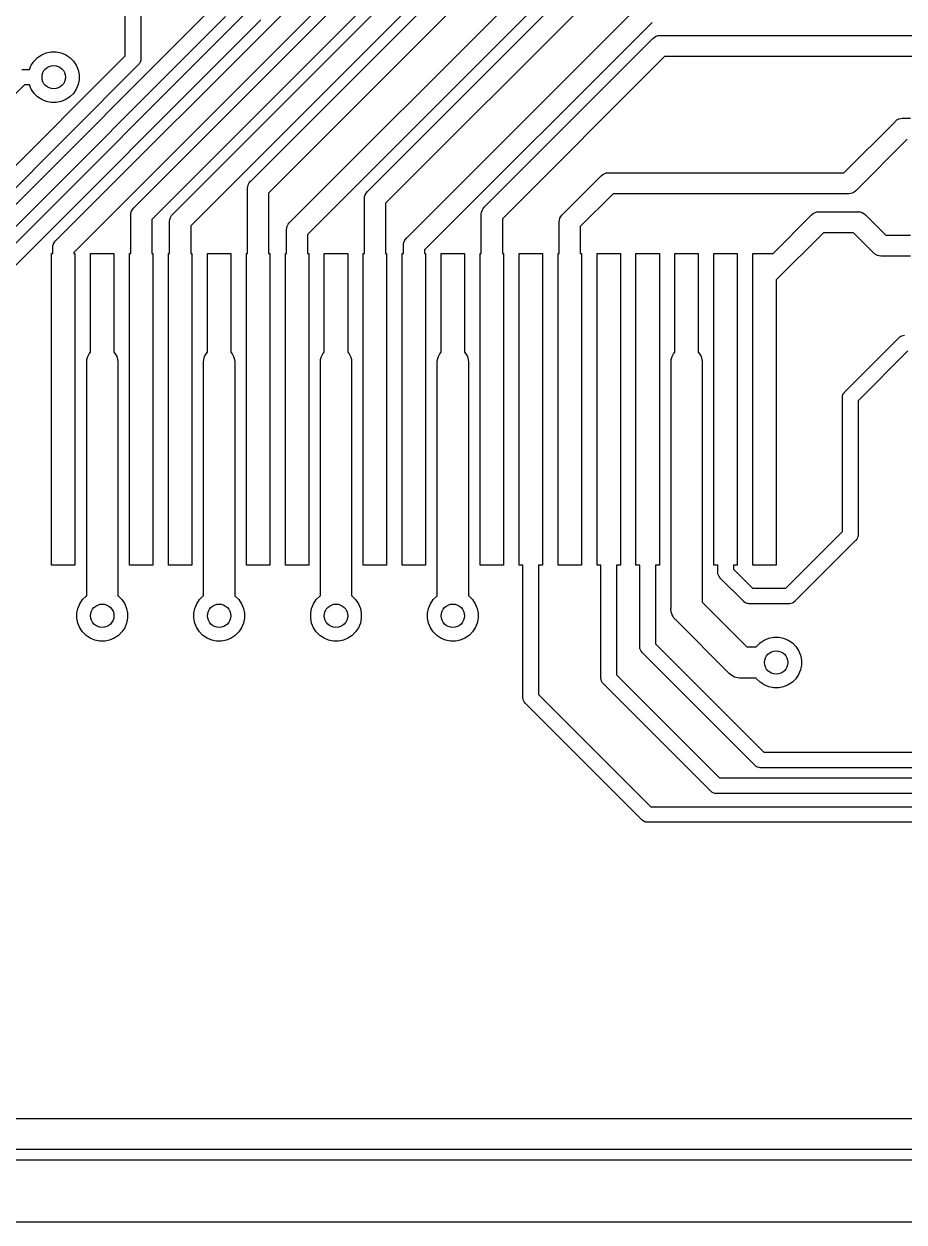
# Model space of a CAD drawing. Extents: x 1 to 84, y 1 to 137.
# Drawn here: x 39 to 50.29, y 1.47 to 16.84 of the extents above; entities that cross this region are included whole.
import ezdxf

# ---------------------------------------------------------------- set-up
doc = ezdxf.new("R2010")
doc.units = 0
doc.layers.add('BLACK', color=7, linetype='CONTINUOUS')

msp = doc.modelspace()

# ---------------------------------------------------------------- linework, layer by layer
at = {"layer": 'BLACK', "linetype": 'CONTINUOUS'}
for p, q in [((39.4092, 14.0698), (50.1302, 24.7908)), ((50.2863, 24.565), (39.635, 13.9137)), ((40.4092, 14.49), (49.21, 23.2908)), ((49.3661, 23.065), (40.635, 14.3339)), ((40.9092, 14.4101), (48.8599, 22.3608)), ((49.0159, 22.135), (41.135, 14.2541)), ((41.9092, 14.8303), (47.9697, 20.8908)), ((48.1258, 20.665), (42.135, 14.6742)), ((40.2948, 16.4362), (40.2948, 19.5103)), ((40.4948, 19.5103), (40.4948, 16.3997)), ((42.4092, 14.3001), (47.4999, 19.3908)), ((47.6559, 19.165), (42.635, 14.1441)), ((43.4092, 14.7001), (47.5998, 18.8908)), ((47.7559, 18.665), (43.635, 14.5441)), ((43.9092, 14.1001), (46.8999, 17.0908)), ((37.6586, 13.3), (41.4147, 17.0561)), ((37.7586, 12.9), (41.8697, 17.0111)), ((41.5819, 16.9405), (37.7742, 13.1328)), ((42.0369, 16.8955), (37.8742, 12.7328)), ((47.0559, 16.865), (44.135, 13.9441)), ((44.9092, 14.5001), (47.0615, 16.6524)), ((47.0615, 16.6524), (47.0657, 16.6575)), ((47.0657, 16.6575), (47.0862, 16.6744)), ((47.0862, 16.6744), (47.1097, 16.6869)), ((47.1097, 16.6869), (47.1351, 16.6947)), ((47.1351, 16.6947), (47.155, 16.6966)), ((47.155, 16.6966), (47.1616, 16.6973)), ((47.155, 16.6966), (47.155, 16.6966)), ((47.1616, 16.6973), (47.1682, 16.6966)), ((47.1682, 16.6966), (53.5443, 16.6966)), ((39.2227, 16.4496), (39.2819, 16.4741)), ((39.2819, 16.4741), (39.3447, 16.4866)), ((39.3447, 16.4866), (39.4087, 16.4866)), ((39.4087, 16.4866), (39.4715, 16.4741)), ((39.4715, 16.4741), (39.5306, 16.4496)), ((37.5586, 13.7), (40.2948, 16.4362)), ((40.462, 16.3206), (37.6742, 13.5328)), ((39.0663, 16.2616), (39.0887, 16.3155)), ((39.0887, 16.3155), (39.1242, 16.3688)), ((39.1242, 16.3688), (39.1695, 16.414)), ((39.1695, 16.414), (39.2227, 16.4496)), ((39.5306, 16.4496), (39.5839, 16.414)), ((39.5839, 16.414), (39.6291, 16.3688)), ((39.6291, 16.3688), (39.6647, 16.3155)), ((39.6647, 16.3155), (39.6892, 16.2564)), ((40.4658, 16.3237), (40.462, 16.3206)), ((40.4783, 16.339), (40.4658, 16.3237)), ((40.4876, 16.3562), (40.4783, 16.339)), ((40.4933, 16.3752), (40.4876, 16.3563)), ((40.4876, 16.3563), (40.4876, 16.3562)), ((40.4935, 16.377), (40.4933, 16.3752)), ((40.4948, 16.3899), (40.4935, 16.377)), ((40.4948, 16.3997), (40.4953, 16.3948)), ((40.4953, 16.3948), (40.4948, 16.3899)), ((40.4948, 16.3899), (40.4948, 16.3899)), ((47.2175, 16.4266), (45.135, 14.3441)), ((53.495, 16.4266), (47.2175, 16.4266)), ((38.9665, 16.2616), (39.0663, 16.2616)), ((39.6892, 16.2564), (39.7017, 16.1936)), ((39.7017, 16.1936), (39.7017, 16.1296)), ((39.003, 16.0616), (38.5534, 15.612)), ((39.0663, 16.0616), (39.003, 16.0616)), ((39.0887, 16.0076), (39.0663, 16.0616)), ((39.1242, 15.9544), (39.0887, 16.0076)), ((39.6647, 16.0076), (39.6291, 15.9544)), ((39.6892, 16.0668), (39.6647, 16.0076)), ((39.7017, 16.1296), (39.6892, 16.0668)), ((39.1695, 15.9091), (39.1242, 15.9544)), ((39.2227, 15.8736), (39.1695, 15.9091)), ((39.2819, 15.8491), (39.2227, 15.8736)), ((39.3447, 15.8366), (39.2819, 15.8491)), ((39.4087, 15.8366), (39.3447, 15.8366)), ((39.4715, 15.8491), (39.4087, 15.8366)), ((39.5306, 15.8736), (39.4715, 15.8491)), ((39.5839, 15.9091), (39.5306, 15.8736)), ((39.6291, 15.9544), (39.5839, 15.9091)), ((49.5191, 14.935), (50.1749, 15.5908)), ((50.1749, 15.5908), (50.1791, 15.5959)), ((50.1791, 15.5959), (50.1996, 15.6128)), ((50.1996, 15.6128), (50.2231, 15.6253)), ((50.2231, 15.6253), (50.2485, 15.633)), ((50.2485, 15.633), (50.2684, 15.635)), ((50.2684, 15.635), (50.275, 15.6357)), ((50.2684, 15.635), (50.2684, 15.635)), ((50.275, 15.6357), (50.2816, 15.635)), ((50.2816, 15.635), (50.375, 15.635)), ((50.3309, 15.365), (49.6751, 14.7092)), ((46.4246, 14.9128), (46.4423, 14.9222)), ((46.4423, 14.9222), (46.4481, 14.9253)), ((46.4481, 14.9253), (46.4735, 14.933)), ((46.4735, 14.933), (46.4934, 14.935)), ((46.4934, 14.935), (46.5, 14.9357)), ((46.4934, 14.935), (46.4934, 14.935)), ((46.5, 14.9357), (46.5066, 14.935)), ((46.5066, 14.935), (49.5191, 14.935)), ((41.867, 14.7566), (41.8747, 14.782)), ((41.8747, 14.782), (41.8872, 14.8055)), ((41.8872, 14.8055), (41.9041, 14.826)), ((41.9041, 14.826), (41.9092, 14.8303)), ((45.9092, 14.4002), (46.3999, 14.8908)), ((46.3999, 14.8908), (46.4041, 14.8959)), ((46.4041, 14.8959), (46.4246, 14.9128)), ((41.8643, 14.7301), (41.865, 14.7367)), ((41.865, 14.7235), (41.8643, 14.7301)), ((41.865, 14.7368), (41.867, 14.7566)), ((41.865, 14.7367), (41.865, 14.7368)), ((41.865, 13.9), (41.865, 14.7235)), ((42.135, 14.6742), (42.135, 13.9)), ((43.3643, 14.6), (43.365, 14.6066)), ((43.365, 14.6066), (43.367, 14.6265)), ((43.365, 14.6066), (43.365, 14.6066)), ((43.367, 14.6265), (43.3747, 14.6519)), ((43.3747, 14.6519), (43.3872, 14.6754)), ((43.3872, 14.6754), (43.4041, 14.6959)), ((43.4041, 14.6959), (43.4092, 14.7001)), ((46.5559, 14.665), (46.135, 14.2441)), ((49.5684, 14.665), (46.5559, 14.665)), ((49.575, 14.6643), (49.5684, 14.665)), ((49.5816, 14.665), (49.575, 14.6643)), ((49.6015, 14.667), (49.5816, 14.665)), ((49.5816, 14.665), (49.5816, 14.665)), ((49.6269, 14.6747), (49.6015, 14.667)), ((49.6504, 14.6872), (49.6269, 14.6747)), ((49.6709, 14.7041), (49.6504, 14.6872)), ((49.6751, 14.7092), (49.6709, 14.7041)), ((40.3747, 14.4417), (40.3872, 14.4652)), ((40.3872, 14.4652), (40.4041, 14.4857)), ((40.4041, 14.4857), (40.4092, 14.49)), ((43.365, 14.5934), (43.3643, 14.6)), ((43.365, 13.9), (43.365, 14.5934)), ((43.635, 14.5441), (43.635, 13.9)), ((44.8747, 14.4519), (44.8872, 14.4754)), ((44.8872, 14.4754), (44.9041, 14.4959)), ((44.9041, 14.4959), (44.9092, 14.5001)), ((40.3643, 14.3898), (40.365, 14.3964)), ((40.365, 14.3832), (40.3643, 14.3898)), ((40.365, 14.3964), (40.367, 14.4163)), ((40.365, 14.3964), (40.365, 14.3964)), ((40.365, 13.9), (40.365, 14.3832)), ((40.367, 14.4163), (40.3747, 14.4417)), ((40.635, 14.3339), (40.635, 13.9)), ((40.8643, 14.31), (40.867, 14.3364)), ((40.865, 14.3033), (40.8643, 14.31)), ((40.865, 13.9), (40.865, 14.3033)), ((40.867, 14.3364), (40.8747, 14.3619)), ((40.8747, 14.3619), (40.8872, 14.3853)), ((40.8872, 14.3853), (40.8999, 14.4007)), ((40.8999, 14.4007), (40.9041, 14.4059)), ((40.8999, 14.4007), (40.8999, 14.4007)), ((40.9041, 14.4059), (40.9092, 14.4101)), ((42.4041, 14.2959), (42.4092, 14.3001)), ((44.8643, 14.4), (44.865, 14.4066)), ((44.865, 14.3934), (44.8643, 14.4)), ((44.865, 14.4066), (44.867, 14.4265)), ((44.865, 14.4066), (44.865, 14.4066)), ((44.865, 13.9), (44.865, 14.3934)), ((44.867, 14.4265), (44.8747, 14.4519)), ((45.135, 14.3441), (45.135, 13.9)), ((45.8643, 14.3), (45.865, 14.3066)), ((45.865, 14.2934), (45.8643, 14.3)), ((45.865, 14.3066), (45.867, 14.3265)), ((45.865, 14.3066), (45.865, 14.3066)), ((45.867, 14.3265), (45.8747, 14.3519)), ((45.8747, 14.3519), (45.8872, 14.3754)), ((45.8872, 14.3754), (45.9041, 14.3959)), ((45.9041, 14.3959), (45.9092, 14.4002)), ((48.6091, 13.9), (49.0999, 14.3908)), ((49.0999, 14.3908), (49.1041, 14.3959)), ((49.1041, 14.3959), (49.1246, 14.4128)), ((49.1246, 14.4128), (49.1481, 14.4253)), ((49.1481, 14.4253), (49.1735, 14.433)), ((49.1735, 14.433), (49.1934, 14.435)), ((49.1934, 14.435), (49.2, 14.4357)), ((49.1934, 14.435), (49.1934, 14.435)), ((49.2, 14.4357), (49.2066, 14.435)), ((49.2066, 14.435), (49.6934, 14.435)), ((49.6934, 14.435), (49.7, 14.4357)), ((49.7, 14.4357), (49.7066, 14.435)), ((49.7066, 14.435), (49.7066, 14.435)), ((49.7066, 14.435), (49.7265, 14.433)), ((49.7265, 14.433), (49.7519, 14.4253)), ((49.7519, 14.4253), (49.7754, 14.4128)), ((49.7754, 14.4128), (49.7959, 14.3959)), ((49.7959, 14.3959), (49.8001, 14.3908)), ((49.8001, 14.3908), (50.0559, 14.135)), ((41.135, 14.2541), (41.135, 13.9)), ((42.3643, 14.2), (42.367, 14.2265)), ((42.365, 14.1934), (42.3643, 14.2)), ((42.365, 13.9), (42.365, 14.1934)), ((42.367, 14.2265), (42.3747, 14.2519)), ((42.3747, 14.2519), (42.3872, 14.2754)), ((42.3872, 14.2754), (42.3999, 14.2908)), ((42.3999, 14.2908), (42.4041, 14.2959)), ((42.3999, 14.2908), (42.3999, 14.2908)), ((45.865, 13.9), (45.865, 14.2934)), ((46.135, 14.2441), (46.135, 13.9)), ((49.2559, 14.165), (48.65, 13.5591)), ((49.6441, 14.165), (49.2559, 14.165)), ((49.8999, 13.9092), (49.6441, 14.165)), ((39.3643, 13.9697), (39.367, 13.9961)), ((39.367, 13.9961), (39.3747, 14.0216)), ((39.3747, 14.0216), (39.3872, 14.045)), ((39.3872, 14.045), (39.3999, 14.0604)), ((39.3999, 14.0604), (39.4041, 14.0656)), ((39.3999, 14.0604), (39.3999, 14.0604)), ((39.4041, 14.0656), (39.4092, 14.0698)), ((42.635, 14.1441), (42.635, 13.9)), ((43.8643, 14), (43.865, 14.0066)), ((43.865, 13.9934), (43.8643, 14)), ((43.865, 14.0066), (43.867, 14.0265)), ((43.865, 14.0066), (43.865, 14.0066)), ((43.865, 13.9), (43.865, 13.9934)), ((43.867, 14.0265), (43.8747, 14.0519)), ((43.8747, 14.0519), (43.8872, 14.0754)), ((43.8872, 14.0754), (43.9041, 14.0959)), ((43.9041, 14.0959), (43.9092, 14.1001)), ((50.0559, 14.135), (50.375, 14.135)), ((39.35, 9.9), (39.35, 13.9)), ((39.35, 13.9), (39.365, 13.9)), ((39.365, 13.963), (39.3643, 13.9697)), ((39.365, 13.9), (39.365, 13.963)), ((39.635, 13.9137), (39.635, 13.9)), ((39.635, 13.9), (39.65, 13.9)), ((39.65, 13.9), (39.65, 9.9)), ((39.85, 12.6325), (39.85, 13.9)), ((39.85, 13.9), (40.15, 13.9)), ((40.15, 13.9), (40.15, 12.6325)), ((40.35, 9.9), (40.35, 13.9)), ((40.35, 13.9), (40.365, 13.9)), ((40.635, 13.9), (40.65, 13.9)), ((40.65, 13.9), (40.65, 9.9)), ((40.85, 9.9), (40.85, 13.9)), ((40.85, 13.9), (40.865, 13.9)), ((41.135, 13.9), (41.15, 13.9)), ((41.15, 13.9), (41.15, 9.9)), ((41.35, 12.6325), (41.35, 13.9)), ((41.35, 13.9), (41.65, 13.9)), ((41.65, 13.9), (41.65, 12.6325)), ((41.85, 9.9), (41.85, 13.9)), ((41.85, 13.9), (41.865, 13.9)), ((42.135, 13.9), (42.15, 13.9)), ((42.15, 13.9), (42.15, 9.9)), ((42.35, 9.9), (42.35, 13.9)), ((42.35, 13.9), (42.365, 13.9)), ((42.635, 13.9), (42.65, 13.9)), ((42.65, 13.9), (42.65, 9.9)), ((42.85, 12.6325), (42.85, 13.9)), ((42.85, 13.9), (43.15, 13.9)), ((43.15, 13.9), (43.15, 12.6325)), ((43.35, 9.9), (43.35, 13.9)), ((43.35, 13.9), (43.365, 13.9)), ((43.635, 13.9), (43.65, 13.9)), ((43.65, 13.9), (43.65, 9.9)), ((43.85, 9.9), (43.85, 13.9)), ((43.85, 13.9), (43.865, 13.9)), ((44.135, 13.9441), (44.135, 13.9)), ((44.135, 13.9), (44.15, 13.9)), ((44.15, 13.9), (44.15, 9.9)), ((44.35, 12.6325), (44.35, 13.9)), ((44.35, 13.9), (44.65, 13.9)), ((44.65, 13.9), (44.65, 12.6325)), ((44.85, 9.9), (44.85, 13.9)), ((44.85, 13.9), (44.865, 13.9)), ((45.135, 13.9), (45.15, 13.9)), ((45.15, 13.9), (45.15, 9.9)), ((45.35, 9.9), (45.35, 13.9)), ((45.35, 13.9), (45.65, 13.9)), ((45.65, 13.9), (45.65, 9.9)), ((45.85, 9.9), (45.85, 13.9)), ((45.85, 13.9), (45.865, 13.9)), ((46.135, 13.9), (46.15, 13.9)), ((46.15, 13.9), (46.15, 9.9)), ((46.35, 9.9), (46.35, 13.9)), ((46.35, 13.9), (46.65, 13.9)), ((46.65, 13.9), (46.65, 9.9)), ((46.85, 9.9), (46.85, 13.9)), ((46.85, 13.9), (47.15, 13.9)), ((47.15, 13.9), (47.15, 9.9)), ((47.35, 12.6325), (47.35, 13.9)), ((47.35, 13.9), (47.65, 13.9)), ((47.65, 13.9), (47.65, 12.6325)), ((47.85, 9.9), (47.85, 13.9)), ((47.85, 13.9), (48.15, 13.9)), ((48.15, 13.9), (48.15, 9.9)), ((48.35, 9.9), (48.35, 13.9)), ((48.35, 13.9), (48.6091, 13.9)), ((49.9041, 13.9041), (49.8999, 13.9092)), ((49.9092, 13.8999), (49.9041, 13.9041)), ((49.916, 13.8943), (49.9092, 13.8999)), ((49.9092, 13.8999), (49.9092, 13.8999)), ((49.9246, 13.8872), (49.916, 13.8943)), ((49.9481, 13.8747), (49.9246, 13.8872)), ((49.9735, 13.867), (49.9481, 13.8747)), ((49.9934, 13.865), (49.9735, 13.867)), ((50, 13.8643), (49.9934, 13.865)), ((49.9934, 13.865), (49.9934, 13.865)), ((50.0066, 13.865), (50, 13.8643)), ((50.375, 13.865), (50.0066, 13.865)), ((48.65, 13.5591), (48.65, 9.9)), ((49.5328, 12.1242), (50.2258, 12.8172)), ((50.2258, 12.8172), (50.2289, 12.8211)), ((50.2289, 12.8211), (50.2328, 12.8242)), ((50.2328, 12.8242), (50.237, 12.8277)), ((50.2328, 12.8242), (50.2328, 12.8242)), ((50.237, 12.8277), (50.2442, 12.8335)), ((50.2442, 12.8335), (50.2615, 12.8428)), ((50.2615, 12.8428), (50.2804, 12.8486)), ((50.2804, 12.8486), (50.2951, 12.85)), ((39.8143, 12.5769), (39.8329, 12.6116)), ((39.8329, 12.6116), (39.85, 12.6325)), ((40.15, 12.6325), (40.1671, 12.6117)), ((40.1671, 12.6117), (40.1857, 12.5769)), ((41.3143, 12.5769), (41.3329, 12.6116)), ((41.3329, 12.6116), (41.35, 12.6325)), ((41.65, 12.6325), (41.6671, 12.6117)), ((41.6671, 12.6117), (41.6857, 12.5769)), ((42.8143, 12.5769), (42.8329, 12.6116)), ((42.8329, 12.6116), (42.85, 12.6325)), ((43.15, 12.6325), (43.1671, 12.6117)), ((43.1671, 12.6117), (43.1857, 12.5769)), ((44.3143, 12.5769), (44.3329, 12.6116)), ((44.3329, 12.6116), (44.35, 12.6325)), ((44.65, 12.6325), (44.6671, 12.6117)), ((44.6671, 12.6117), (44.6857, 12.5769)), ((47.3143, 12.5769), (47.3329, 12.6116)), ((47.3329, 12.6116), (47.35, 12.6325)), ((47.65, 12.6325), (47.6671, 12.6117)), ((47.6671, 12.6117), (47.6857, 12.5769)), ((50.3414, 12.65), (49.7, 12.0086)), ((39.8, 12.5098), (39.8029, 12.5392)), ((39.8, 9.50724), (39.8, 12.5098)), ((39.8029, 12.5392), (39.8143, 12.5769)), ((40.1857, 12.5769), (40.1971, 12.5392)), ((40.1971, 12.5392), (40.2, 12.5098)), ((40.2, 12.5098), (40.2, 9.50724)), ((41.3, 12.5098), (41.3029, 12.5392)), ((41.3, 9.50724), (41.3, 12.5098)), ((41.3029, 12.5392), (41.3143, 12.5769)), ((41.6857, 12.5769), (41.6971, 12.5392)), ((41.6971, 12.5392), (41.7, 12.5098)), ((41.7, 12.5098), (41.7, 9.50724)), ((42.8, 12.5098), (42.8029, 12.5392)), ((42.8, 9.50724), (42.8, 12.5098)), ((42.8029, 12.5392), (42.8143, 12.5769)), ((43.1857, 12.5769), (43.1971, 12.5392)), ((43.1971, 12.5392), (43.2, 12.5098)), ((43.2, 12.5098), (43.2, 9.50724)), ((44.3, 12.5098), (44.3029, 12.5392)), ((44.3, 9.50724), (44.3, 12.5098)), ((44.3029, 12.5392), (44.3143, 12.5769)), ((44.6857, 12.5769), (44.6971, 12.5392)), ((44.6971, 12.5392), (44.7, 12.5098)), ((44.7, 12.5098), (44.7, 9.50724)), ((47.3, 12.5098), (47.3029, 12.5392)), ((47.3, 9.3502), (47.3, 12.5098)), ((47.3029, 12.5392), (47.3143, 12.5769)), ((47.6857, 12.5769), (47.6971, 12.5392)), ((47.6971, 12.5392), (47.7, 12.5098)), ((47.7, 12.5098), (47.7, 9.42322)), ((49.4995, 12.05), (49.5, 12.0549)), ((49.5, 12.0451), (49.4995, 12.05)), ((49.5, 12.0549), (49.5014, 12.0696)), ((49.5, 12.0549), (49.5, 12.0549)), ((49.5, 10.33), (49.5, 12.0451)), ((49.5014, 12.0696), (49.5072, 12.0885)), ((49.5072, 12.0885), (49.5165, 12.1058)), ((49.5165, 12.1058), (49.5289, 12.1211)), ((49.5289, 12.1211), (49.5328, 12.1242)), ((49.7, 12.0086), (49.7, 10.2935)), ((48.775, 9.605), (49.5, 10.33)), ((49.6672, 10.2144), (48.8906, 9.43776)), ((49.6711, 10.2175), (49.6672, 10.2144)), ((49.6835, 10.2328), (49.6711, 10.2175)), ((49.6928, 10.2501), (49.6835, 10.2328)), ((49.6986, 10.269), (49.6928, 10.2501)), ((49.7, 10.2837), (49.6986, 10.269)), ((49.7, 10.2935), (49.7005, 10.2886)), ((49.7005, 10.2886), (49.7, 10.2837)), ((49.7, 10.2837), (49.7, 10.2837)), ((39.65, 9.9), (39.35, 9.9)), ((40.65, 9.9), (40.35, 9.9)), ((41.15, 9.9), (40.85, 9.9)), ((42.15, 9.9), (41.85, 9.9)), ((42.65, 9.9), (42.35, 9.9)), ((43.65, 9.9), (43.35, 9.9)), ((44.15, 9.9), (43.85, 9.9)), ((45.15, 9.9), (44.85, 9.9)), ((45.4, 9.9), (45.35, 9.9)), ((45.4, 8.20491), (45.4, 9.9)), ((45.65, 9.9), (45.6, 9.9)), ((45.6, 9.9), (45.6, 8.24142)), ((46.15, 9.9), (45.85, 9.9)), ((46.4, 9.9), (46.35, 9.9)), ((46.4, 8.4549), (46.4, 9.9)), ((46.65, 9.9), (46.6, 9.9)), ((46.6, 9.9), (46.6, 8.49142)), ((46.9, 9.9), (46.85, 9.9)), ((46.9, 8.85491), (46.9, 9.9)), ((47.15, 9.9), (47.1, 9.9)), ((47.1, 9.9), (47.1, 8.89142)), ((47.9, 9.9), (47.85, 9.9)), ((47.9, 9.81302), (47.9, 9.9)), ((48.15, 9.9), (48.1, 9.9)), ((48.1, 9.9), (48.1, 9.84955)), ((48.1, 9.84955), (48.3445, 9.605)), ((48.65, 9.9), (48.35, 9.9)), ((47.8995, 9.80813), (47.9, 9.81302)), ((47.9, 9.80323), (47.8995, 9.80813)), ((47.9, 9.80322), (47.9, 9.80323)), ((47.9014, 9.78852), (47.9, 9.80322)), ((47.9072, 9.76967), (47.9014, 9.78852)), ((47.9165, 9.7523), (47.9072, 9.76967)), ((47.9289, 9.73707), (47.9165, 9.7523)), ((47.9328, 9.73394), (47.9289, 9.73707)), ((48.2289, 9.43776), (47.9328, 9.73394)), ((48.3445, 9.605), (48.775, 9.605)), ((39.6875, 9.3448), (39.712, 9.40395)), ((39.712, 9.40395), (39.7476, 9.45718)), ((39.7476, 9.45718), (39.7928, 9.50244)), ((39.7928, 9.50244), (39.8, 9.50724)), ((40.2, 9.50724), (40.2072, 9.50244)), ((40.2072, 9.50244), (40.2524, 9.45718)), ((40.2524, 9.45718), (40.288, 9.40395)), ((40.288, 9.40395), (40.3125, 9.3448)), ((41.1875, 9.3448), (41.212, 9.40395)), ((41.212, 9.40395), (41.2476, 9.45718)), ((41.2476, 9.45718), (41.2928, 9.50244)), ((41.2928, 9.50244), (41.3, 9.50724)), ((41.7, 9.50724), (41.7072, 9.50244)), ((41.7072, 9.50244), (41.7524, 9.45718)), ((41.7524, 9.45718), (41.788, 9.40395)), ((41.788, 9.40395), (41.8125, 9.3448)), ((42.6875, 9.3448), (42.712, 9.40395)), ((42.712, 9.40395), (42.7476, 9.45718)), ((42.7476, 9.45718), (42.7928, 9.50244)), ((42.7928, 9.50244), (42.8, 9.50724)), ((43.2, 9.50724), (43.2072, 9.50244)), ((43.2072, 9.50244), (43.2524, 9.45718)), ((43.2524, 9.45718), (43.288, 9.40395)), ((43.288, 9.40395), (43.3125, 9.3448)), ((44.1875, 9.3448), (44.212, 9.40395)), ((44.212, 9.40395), (44.2476, 9.45718)), ((44.2476, 9.45718), (44.2928, 9.50244)), ((44.2928, 9.50244), (44.3, 9.50724)), ((44.7, 9.50724), (44.7072, 9.50244)), ((44.7072, 9.50244), (44.7524, 9.45718)), ((44.7524, 9.45718), (44.788, 9.40395)), ((44.788, 9.40395), (44.8125, 9.3448)), ((47.7, 9.42322), (48.2732, 8.85)), ((48.2321, 9.43395), (48.2289, 9.43776)), ((48.2473, 9.42145), (48.2321, 9.43395)), ((48.2647, 9.41217), (48.2473, 9.42145)), ((48.2773, 9.40835), (48.2647, 9.41217)), ((48.2835, 9.40645), (48.2773, 9.40835)), ((48.2855, 9.40625), (48.2835, 9.40645)), ((48.2982, 9.405), (48.2855, 9.40625)), ((48.3031, 9.40452), (48.2982, 9.405)), ((48.2982, 9.405), (48.2982, 9.405)), ((48.308, 9.405), (48.3031, 9.40452)), ((48.8115, 9.405), (48.308, 9.405)), ((48.8164, 9.40452), (48.8115, 9.405)), ((48.8213, 9.405), (48.8164, 9.40452)), ((48.836, 9.40645), (48.8213, 9.405)), ((48.8213, 9.405), (48.8213, 9.405)), ((48.8549, 9.41217), (48.836, 9.40645)), ((48.8722, 9.42145), (48.8549, 9.41217)), ((48.8875, 9.43395), (48.8722, 9.42145)), ((48.8906, 9.43776), (48.8875, 9.43395)), ((39.675, 9.28201), (39.6875, 9.3448)), ((39.675, 9.21799), (39.675, 9.28201)), ((40.3125, 9.3448), (40.325, 9.28201)), ((40.325, 9.28201), (40.325, 9.21799)), ((41.175, 9.28201), (41.1875, 9.3448)), ((41.175, 9.21799), (41.175, 9.28201)), ((41.8125, 9.3448), (41.825, 9.28201)), ((41.825, 9.28201), (41.825, 9.21799)), ((42.675, 9.28201), (42.6875, 9.3448)), ((42.675, 9.21799), (42.675, 9.28201)), ((43.3125, 9.3448), (43.325, 9.28201)), ((43.325, 9.28201), (43.325, 9.21799)), ((44.175, 9.28201), (44.1875, 9.3448)), ((44.175, 9.21799), (44.175, 9.28201)), ((44.8125, 9.3448), (44.825, 9.28201)), ((44.825, 9.28201), (44.825, 9.21799)), ((47.299, 9.34038), (47.3, 9.3502)), ((47.3029, 9.30117), (47.299, 9.34038)), ((47.3143, 9.26347), (47.3029, 9.30117)), ((47.3221, 9.24893), (47.3143, 9.26347)), ((47.3329, 9.22873), (47.3221, 9.24893)), ((47.3417, 9.21799), (47.3329, 9.22873)), ((39.6875, 9.1552), (39.675, 9.21799)), ((39.712, 9.09605), (39.6875, 9.1552)), ((39.7476, 9.04282), (39.712, 9.09605)), ((40.288, 9.09605), (40.2524, 9.04282)), ((40.3125, 9.1552), (40.288, 9.09605)), ((40.325, 9.21799), (40.3125, 9.1552)), ((41.1875, 9.1552), (41.175, 9.21799)), ((41.212, 9.09605), (41.1875, 9.1552)), ((41.2476, 9.04282), (41.212, 9.09605)), ((41.788, 9.09605), (41.7524, 9.04282)), ((41.8125, 9.1552), (41.788, 9.09605)), ((41.825, 9.21799), (41.8125, 9.1552)), ((42.6875, 9.1552), (42.675, 9.21799)), ((42.712, 9.09605), (42.6875, 9.1552)), ((42.7476, 9.04282), (42.712, 9.09605)), ((43.288, 9.09605), (43.2524, 9.04282)), ((43.3125, 9.1552), (43.288, 9.09605)), ((43.325, 9.21799), (43.3125, 9.1552)), ((44.1875, 9.1552), (44.175, 9.21799)), ((44.212, 9.09605), (44.1875, 9.1552)), ((44.2476, 9.04282), (44.212, 9.09605)), ((44.788, 9.09605), (44.7524, 9.04282)), ((44.8125, 9.1552), (44.788, 9.09605)), ((44.825, 9.21799), (44.8125, 9.1552)), ((47.3514, 9.20625), (47.3417, 9.21799)), ((47.3579, 9.19828), (47.3514, 9.20625)), ((47.3655, 9.19202), (47.3579, 9.19828)), ((48.042, 8.51552), (47.3655, 9.19202)), ((39.7928, 8.99756), (39.7476, 9.04282)), ((39.8461, 8.96199), (39.7928, 8.99756)), ((39.9052, 8.93749), (39.8461, 8.96199)), ((39.968, 8.925), (39.9052, 8.93749)), ((40.032, 8.925), (39.968, 8.925)), ((40.0948, 8.93749), (40.032, 8.925)), ((40.1539, 8.96199), (40.0948, 8.93749)), ((40.2072, 8.99756), (40.1539, 8.96199)), ((40.2524, 9.04282), (40.2072, 8.99756)), ((41.2928, 8.99756), (41.2476, 9.04282)), ((41.3461, 8.96199), (41.2928, 8.99756)), ((41.4052, 8.93749), (41.3461, 8.96199)), ((41.468, 8.925), (41.4052, 8.93749)), ((41.532, 8.925), (41.468, 8.925)), ((41.5948, 8.93749), (41.532, 8.925)), ((41.6539, 8.96199), (41.5948, 8.93749)), ((41.7072, 8.99756), (41.6539, 8.96199)), ((41.7524, 9.04282), (41.7072, 8.99756)), ((42.7928, 8.99756), (42.7476, 9.04282)), ((42.8461, 8.96199), (42.7928, 8.99756)), ((42.9052, 8.93749), (42.8461, 8.96199)), ((42.968, 8.925), (42.9052, 8.93749)), ((43.032, 8.925), (42.968, 8.925)), ((43.0948, 8.93749), (43.032, 8.925)), ((43.1539, 8.96199), (43.0948, 8.93749)), ((43.2072, 8.99756), (43.1539, 8.96199)), ((43.2524, 9.04282), (43.2072, 8.99756)), ((44.2928, 8.99756), (44.2476, 9.04282)), ((44.3461, 8.96199), (44.2928, 8.99756)), ((44.4052, 8.93749), (44.3461, 8.96199)), ((44.468, 8.925), (44.4052, 8.93749)), ((44.532, 8.925), (44.468, 8.925)), ((44.5948, 8.93749), (44.532, 8.925)), ((44.6539, 8.96199), (44.5948, 8.93749)), ((44.7072, 8.99756), (44.6539, 8.96199)), ((44.7524, 9.04282), (44.7072, 8.99756)), ((48.4428, 8.90244), (48.4961, 8.93801)), ((48.4961, 8.93801), (48.5552, 8.96251)), ((48.5552, 8.96251), (48.618, 8.975)), ((48.618, 8.975), (48.682, 8.975)), ((48.682, 8.975), (48.7448, 8.96251)), ((48.7448, 8.96251), (48.8039, 8.93801)), ((48.8039, 8.93801), (48.8572, 8.90244)), ((46.8995, 8.85), (46.9, 8.85491)), ((46.9014, 8.8304), (46.8995, 8.85)), ((46.9055, 8.8171), (46.9014, 8.8304)), ((46.9072, 8.81155), (46.9055, 8.8171)), ((46.9165, 8.79417), (46.9072, 8.81155)), ((46.9289, 8.77895), (46.9165, 8.79417)), ((46.9328, 8.77582), (46.9289, 8.77895)), ((48.3758, 7.33276), (46.9328, 8.77582)), ((47.1, 8.89142), (48.4914, 7.5)), ((48.2732, 8.85), (48.3928, 8.85)), ((48.3928, 8.85), (48.3976, 8.85718)), ((48.3976, 8.85718), (48.4428, 8.90244)), ((48.8572, 8.90244), (48.9024, 8.85718)), ((48.9024, 8.85718), (48.938, 8.80394)), ((48.938, 8.80394), (48.9625, 8.7448)), ((48.9625, 8.7448), (48.975, 8.68201)), ((48.975, 8.61799), (48.9625, 8.5552)), ((48.975, 8.68201), (48.975, 8.61799)), ((46.6, 8.49142), (47.9214, 7.16999)), ((48.0483, 8.50789), (48.042, 8.51552)), ((48.0787, 8.4829), (48.0483, 8.50789)), ((48.1135, 8.46433), (48.0787, 8.4829)), ((48.1512, 8.45289), (48.1135, 8.46433)), ((48.938, 8.49606), (48.9024, 8.44282)), ((48.9625, 8.5552), (48.938, 8.49606)), ((46.3995, 8.45), (46.4, 8.4549)), ((46.4, 8.4451), (46.3995, 8.45)), ((46.4014, 8.4304), (46.4, 8.4451)), ((46.4, 8.4451), (46.4, 8.4451)), ((46.4072, 8.41155), (46.4014, 8.4304)), ((46.4165, 8.39418), (46.4072, 8.41155)), ((46.4289, 8.37895), (46.4165, 8.39418)), ((46.4328, 8.37582), (46.4289, 8.37895)), ((47.8058, 7.00275), (46.4328, 8.37582)), ((48.155, 8.45252), (48.1512, 8.45289)), ((48.1806, 8.45), (48.155, 8.45252)), ((48.1904, 8.44903), (48.1806, 8.45)), ((48.1806, 8.45), (48.1806, 8.45)), ((48.2002, 8.45), (48.1904, 8.44903)), ((48.3928, 8.45), (48.2002, 8.45)), ((48.3976, 8.44282), (48.3928, 8.45)), ((48.4428, 8.39756), (48.3976, 8.44282)), ((48.4961, 8.36199), (48.4428, 8.39756)), ((48.5552, 8.33749), (48.4961, 8.36199)), ((48.618, 8.325), (48.5552, 8.33749)), ((48.682, 8.325), (48.618, 8.325)), ((48.7448, 8.33749), (48.682, 8.325)), ((48.8039, 8.36199), (48.7448, 8.33749)), ((48.8572, 8.39756), (48.8039, 8.36199)), ((48.9024, 8.44282), (48.8572, 8.39756)), ((45.3995, 8.2), (45.4, 8.20491)), ((45.4014, 8.1804), (45.3995, 8.2)), ((45.4069, 8.1625), (45.4014, 8.1804)), ((45.4072, 8.16155), (45.4069, 8.1625)), ((45.4165, 8.14417), (45.4072, 8.16155)), ((45.6, 8.24142), (47.0414, 6.8)), ((45.4289, 8.12895), (45.4165, 8.14417)), ((45.4328, 8.12582), (45.4289, 8.12895)), ((46.9258, 6.63276), (45.4328, 8.12582)), ((48.4914, 7.5), (52.3086, 7.5)), ((48.3789, 7.32895), (48.3758, 7.33276)), ((48.3942, 7.31645), (48.3789, 7.32895)), ((48.4, 7.31335), (48.3942, 7.31645)), ((48.4115, 7.30717), (48.4, 7.31335)), ((48.4304, 7.30145), (48.4115, 7.30717)), ((48.4322, 7.30127), (48.4304, 7.30145)), ((48.4451, 7.3), (48.4322, 7.30127)), ((48.45, 7.29952), (48.4451, 7.3)), ((48.4451, 7.3), (48.4451, 7.3)), ((48.4549, 7.3), (48.45, 7.29952)), ((52.3451, 7.3), (48.4549, 7.3)), ((47.9214, 7.16999), (52.7286, 7.16999)), ((47.809, 6.99894), (47.8058, 7.00275)), ((47.8242, 6.98644), (47.809, 6.99894)), ((47.8323, 6.98212), (47.8242, 6.98644)), ((47.8416, 6.97716), (47.8323, 6.98212)), ((47.8604, 6.97144), (47.8416, 6.97716)), ((47.8622, 6.97126), (47.8604, 6.97144)), ((47.8751, 6.96999), (47.8622, 6.97126)), ((47.88, 6.96951), (47.8751, 6.96999)), ((47.8751, 6.96999), (47.8751, 6.96999)), ((47.8849, 6.96999), (47.88, 6.96951)), ((52.7651, 6.96999), (47.8849, 6.96999)), ((47.0414, 6.8), (53.0951, 6.8)), ((46.9289, 6.62895), (46.9258, 6.63276)), ((46.9442, 6.61645), (46.9289, 6.62895)), ((46.9615, 6.60717), (46.9442, 6.61645)), ((46.9716, 6.60411), (46.9615, 6.60717)), ((46.9804, 6.60145), (46.9716, 6.60411)), ((46.984, 6.60109), (46.9804, 6.60145)), ((46.9951, 6.6), (46.984, 6.60109)), ((47, 6.59952), (46.9951, 6.6)), ((46.9951, 6.6), (46.9951, 6.6)), ((47.0049, 6.6), (47, 6.59952)), ((53.0586, 6.6), (47.0049, 6.6)), ((36.1828, 2.8), (52.4172, 2.8)), ((52.4902, 2.4), (36.1098, 2.4)), ((35.8108, 2.26999), (52.8043, 2.26999)), ((52.9503, 1.46999), (35.6648, 1.46999))]:
    msp.add_line(p, q, dxfattribs=at)
at = {"layer": 'BLACK'}
for centre in [(39.3767, 16.1616), (40, 9.25), (41.5, 9.25), (43, 9.25), (44.5, 9.25), (48.65, 8.65)]:
    msp.add_circle(centre, 0.15, dxfattribs=at)

doc.saveas('drawing.dxf')
